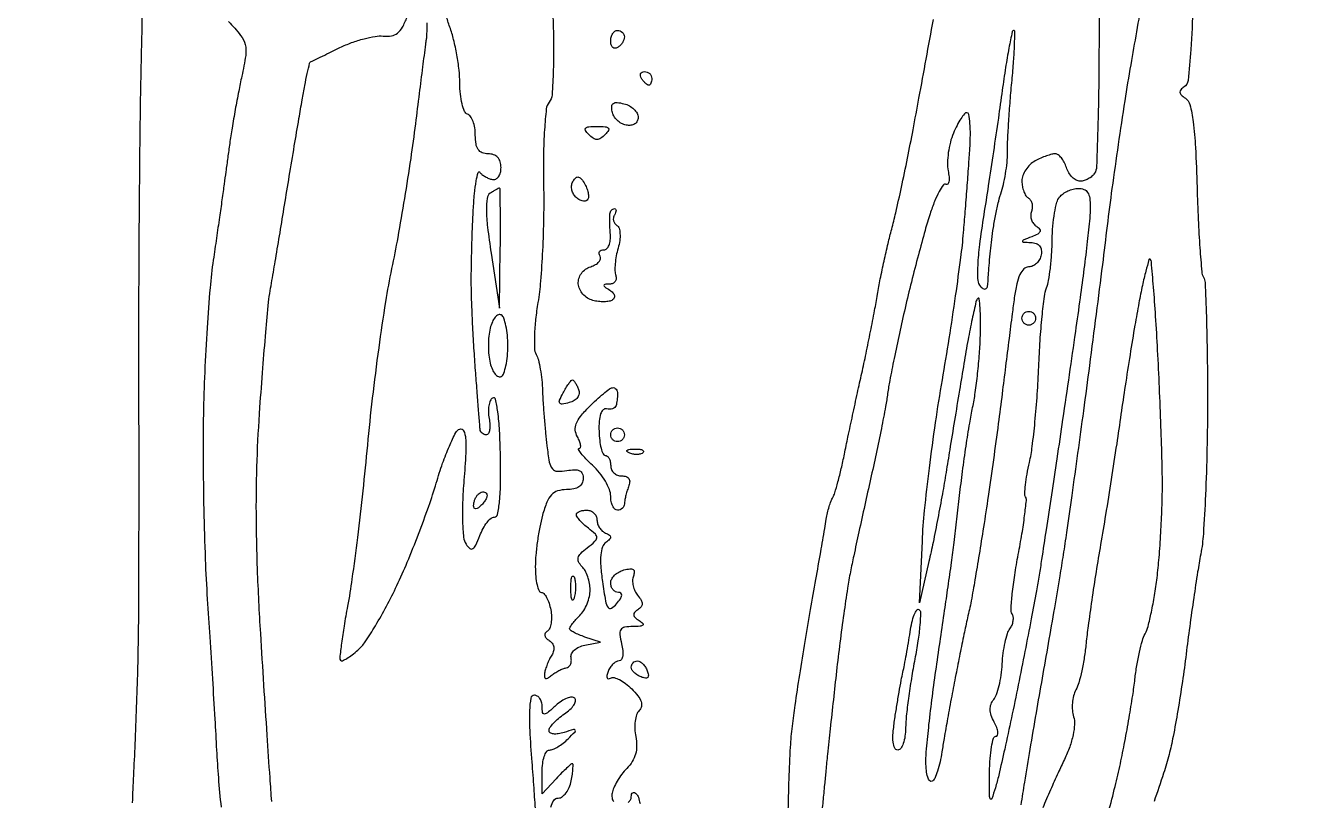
# Model space of a CAD drawing. Extents: x 0 to 102, y 0 to 135.
# Drawn here: x 66.55 to 82.32, y 24.84 to 34.41 of the extents above; entities that cross this region are included whole.
import ezdxf

# ---------------------------------------------------------------- set-up
doc = ezdxf.new("R2010")
doc.units = 0
doc.header["$MEASUREMENT"] = 0

msp = doc.modelspace()

# ---------------------------------------------------------------- linework, layer by layer
for points in [[(30.835569, 68.0607, 0.000004), (30.856286, 64.932268, 0.000002), (30.883525, 60.825814, 0.000002), (30.912326, 56.488502, 0.000002), (30.938318, 52.5789, -0.000116)], [(31.042661, 24.1956, 0.000001), (31.037549, 23.023692, 0.000001), (31.032419, 21.846099, 0.000001), (31.02793, 20.814404, 0.000005)], [(67.869565, 24.81134, -0.006912), (67.883193, 25.149649, 0.002916), (67.902001, 25.539123, 0.001809), (67.919759, 25.996537, 0.001815), (67.934014, 26.448152, 0.003277), (67.941924, 26.8182, 0.002719), (67.946176, 27.271515, 0.000541), (67.948491, 28.081648, 0.000573), (67.949085, 29.024867, 0.000534), (67.947555, 29.9907, -0.001482), (67.947878, 31.018316, -0.001116), (67.954103, 32.148264, -0.001128), (67.964723, 33.210719, -0.002602), (67.978662, 34.0092, -0.000283), (67.99356, 34.650567, -0.000422)], [(73.05045, 34.780654, -0.005387), (73.064662, 34.258702, -0.011624), (73.061929, 33.856819, -0.009101), (73.047201, 33.551788, -0.157861), (73.010771, 33.460469, 0.147856), (72.976471, 33.379148, 0.009808), (72.954446, 33.123492, 0.01309), (72.941676, 32.805586, 0.008327), (72.942672, 32.435216, -0.009143), (72.943086, 32.043963, -0.007738), (72.92956, 31.63053, -0.00782), (72.905499, 31.254025, -0.021559), (72.872997, 30.990185, 0.01473), (72.844342, 30.781137, 0.018422), (72.830661, 30.58581, 0.016849), (72.83076, 30.423667, 0.11954), (72.851758, 30.348458, -0.067281), (72.878153, 30.281568, -0.017266), (72.902093, 30.167547, -0.017266), (72.920579, 30.034345, -0.016766), (72.930056, 29.898873, 0.006792), (72.937636, 29.747075, 0.003835), (72.950739, 29.563239, 0.003827), (72.9668, 29.377972, 0.006268), (72.983571, 29.22134, 0.014805), (73.013721, 29.020237, 0.124442), (73.051338, 28.937346, 0.217172), (73.114134, 28.905492, 0.057722), (73.228928, 28.913952, -0.036149), (73.324978, 28.925204, -0.123521), (73.386149, 28.912712, -0.182779), (73.420516, 28.876696, -0.10044), (73.4328, 28.816162, -0.119804), (73.418648, 28.757948, -0.12849), (73.379557, 28.714488, -0.098018), (73.314605, 28.687996, -0.048003), (73.225277, 28.6794, 0.072307), (73.116573, 28.663597, 0.133774), (73.041265, 28.616938, 0.095006), (72.984114, 28.52592, 0.025095), (72.929648, 28.36215, 0.02051), (72.895838, 28.217666, 0.01254), (72.867286, 28.0449, 0.012563), (72.847571, 27.872069, 0.021745), (72.841072, 27.72765, 0.02222), (72.846297, 27.606061, 0.035658), (72.862693, 27.503592, 0.040326), (72.886383, 27.429779, 0.303765), (72.915338, 27.4104, -0.218534), (72.946886, 27.39592, -0.053585), (72.980111, 27.347679, -0.04501), (73.009796, 27.278644, -0.031824), (73.030892, 27.196881, -0.038806), (73.040444, 27.111419, -0.047367), (73.035547, 27.031144, -0.05443), (73.018181, 26.966987, -0.162438), (72.989422, 26.932506, 0.113717), (72.963838, 26.907194, 0.190812), (72.958288, 26.877895, 0.146581), (72.974475, 26.846875, 0.061367), (73.011606, 26.817084, -0.093418), (73.049553, 26.782444, -0.116891), (73.068585, 26.738881, -0.109758), (73.066626, 26.689258, -0.075116), (73.044168, 26.637309, 0.027081), (73.015403, 26.585134, 0.018858), (72.988465, 26.523492, 0.019077), (72.967055, 26.462211, 0.036923), (72.955522, 26.411629, 0.052018), (72.953418, 26.366337, 0.304219), (72.967093, 26.348281, 0.226176), (72.993381, 26.351262, 0.033753), (73.037743, 26.383285, -0.029696), (73.081836, 26.41566, -0.024242), (73.132483, 26.44503, -0.024893), (73.181878, 26.467519, -0.057058), (73.2213, 26.478154, 0.138845), (73.251728, 26.49194, 0.106255), (73.274164, 26.520983, 0.090523), (73.285069, 26.561095, 0.071544), (73.282461, 26.606064, -0.164187), (73.288331, 26.652893, -0.096738), (73.322496, 26.698489, -0.077578), (73.379724, 26.735985, -0.057991), (73.451661, 26.758976), (73.6443, 26.79672), (73.45395, 26.859627, -0.017063), (73.381017, 26.886523, -0.025498), (73.319515, 26.915357, -0.023135), (73.273481, 26.94268, -0.252382), (73.2636, 26.96101, -0.148533), (73.270173, 26.982649, -0.016174), (73.300877, 27.02546, -0.018682), (73.3419, 27.074976, -0.014043), (73.3905, 27.126386, 0.061719), (73.439105, 27.18874, 0.039108), (73.480123, 27.271392, 0.038861), (73.508107, 27.36034, 0.056841), (73.5174, 27.441823, 0.046711), (73.509946, 27.521435, 0.03735), (73.487672, 27.604706, 0.038606), (73.455004, 27.679211, 0.073887), (73.416197, 27.731563, -0.079361), (73.375568, 27.787638, -0.187027), (73.370554, 27.838203, -0.129925), (73.401842, 27.891683, -0.031313), (73.479647, 27.959983, 0.017563), (73.577199, 28.040982, 0.19603), (73.598981, 28.085441, 0.224804), (73.581891, 28.129004, 0.023497), (73.49625, 28.202277, -0.021078), (73.439564, 28.250303, -0.02674), (73.39169, 28.299448, -0.026561), (73.357016, 28.343601, -0.154361), (73.3482, 28.371477, -0.216269), (73.357596, 28.392182, -0.079088), (73.385477, 28.409701, -0.060143), (73.426512, 28.421635, -0.040738), (73.4751, 28.4256, -0.09335), (73.523541, 28.416477, -0.096425), (73.564723, 28.390394, -0.099164), (73.592287, 28.35148, -0.105033), (73.602, 28.30575, 0.080037), (73.609898, 28.256726, 0.064268), (73.633064, 28.208501, 0.065096), (73.667319, 28.168341, 0.087504), (73.70775, 28.142991, -0.044667), (73.755815, 28.118288, -0.247176), (73.769844, 28.093907, -0.215812), (73.758466, 28.066035, -0.034861), (73.71207, 28.027868, 0.157846), (73.669928, 27.971147, 0.059781), (73.649452, 27.87338, 0.041064), (73.648761, 27.733763, 0.016307), (73.66977, 27.543085, 0.006945), (73.70753, 27.303378, 0.100626), (73.738507, 27.223677, 0.409864), (73.78053, 27.214212, 0.080624), (73.845009, 27.270458, 0.026721), (73.89047, 27.331624, 0.109365), (73.907002, 27.37452, 0.269798), (73.897027, 27.399711, 0.168236), (73.866159, 27.4104, -0.122472), (73.829942, 27.419406, -0.100762), (73.799094, 27.444778, -0.091152), (73.778369, 27.482729, -0.079679), (73.7712, 27.527433, -0.125092), (73.78338, 27.575356, -0.074558), (73.819043, 27.622599, -0.066826), (73.871803, 27.662035, -0.063247), (73.93407, 27.687058, -0.034413), (74.007782, 27.701003, -0.174597), (74.047867, 27.691722, -0.270388), (74.062604, 27.662668, -0.07707), (74.051506, 27.611247, 0.090521), (74.041347, 27.557219, 0.056193), (74.048255, 27.492878, 0.054012), (74.07007, 27.428592, 0.064503), (74.104243, 27.374554, -0.037383), (74.147365, 27.313895, -0.136041), (74.159983, 27.268801, -0.180211), (74.146088, 27.231222, -0.076763), (74.104676, 27.195857, 0.06555), (74.065021, 27.163494, 0.224331), (74.055007, 27.132663, 0.179998), (74.07195, 27.100393, 0.041609), (74.121718, 27.06272, -0.045676), (74.16679, 27.028023, -0.431572), (74.166978, 27.006181, -0.176017), (74.135022, 26.992061, -0.015217), (74.044538, 26.988695, 0.041815), (73.943792, 26.97957, 0.207571), (73.897393, 26.948956, 0.17815), (73.884012, 26.890662, 0.029742), (73.90566, 26.7759, -0.034225), (73.920533, 26.692978, -0.064474), (73.919195, 26.625098, -0.101159), (73.902928, 26.58055, -0.260421), (73.874023, 26.5644, 0.130496), (73.837897, 26.554808, 0.063096), (73.799389, 26.525832, 0.056156), (73.764483, 26.483323, 0.052272), (73.73892, 26.433106, 0.038068), (73.724715, 26.385557, 0.14312), (73.726873, 26.354829, 0.318359), (73.742843, 26.343904, 0.135089), (73.769083, 26.351592, -0.202423), (73.812483, 26.358334, -0.054882), (73.879062, 26.333655, -0.04631), (73.955268, 26.286176, -0.033929), (74.030374, 26.220626, -0.029689), (74.107956, 26.13324, -0.084325), (74.146764, 26.061936, -0.135618), (74.150369, 26.002496, -0.145104), (74.122643, 25.951403, 0.118943), (74.091908, 25.901119, 0.045522), (74.073823, 25.820574, 0.041811), (74.069432, 25.725831, 0.040056), (74.080695, 25.630275, -0.049465), (74.091939, 25.516542, -0.068432), (74.077959, 25.415104, -0.070108), (74.037549, 25.323034, -0.055155), (73.970362, 25.237138, 0.032219), (73.90849, 25.165091, 0.026929), (73.852276, 25.081369, 0.027779), (73.809163, 24.998942, 0.064067), (73.788641, 24.932226, 0.081238), (73.788162, 24.87471, 0.12013), (73.807392, 24.828312, 0.130421)], [(78.838861, 24.7878, -0.003567), (78.882282, 25.067501, -0.001204), (78.949428, 25.474382, -0.001198), (79.025832, 25.923902, -0.001374), (79.10102, 26.3529, 0.000971), (79.17602, 26.778803, 0.000881), (79.251855, 27.218992, 0.000882), (79.318324, 27.613114, 0.002837), (79.360603, 27.8757, 0.002834), (79.401816, 28.151572, 0.000691), (79.466571, 28.606961, 0.000708), (79.539345, 29.129234, 0.000706), (79.610722, 29.6523, 0.000957), (79.685233, 30.212221, 0.00066), (79.767584, 30.846746, 0.000665), (79.845178, 31.457289, 0.00136), (79.90411, 31.9365, -0.003972), (79.963019, 32.39571, -0.002394), (80.039795, 32.939274, -0.002397), (80.121278, 33.478777, -0.004195), (80.194635, 33.9246, -0.00106), (80.265936, 34.331206, -0.000979), (80.340848, 34.748392, -0.000977)], [(79.79947, 34.530638, -0.00309), (79.797148, 33.815484, -0.004761), (79.785427, 33.197022, -0.001693), (79.768484, 32.665412, -0.130312), (79.744052, 32.584838, -0.074489), (79.712182, 32.547175, -0.053143), (79.66695, 32.515316, -0.053099), (79.615968, 32.493681, -0.073946), (79.567008, 32.4864, -0.127306), (79.518575, 32.498935, -0.069313), (79.469163, 32.536102, -0.061871), (79.426291, 32.5909, -0.058312), (79.3971, 32.6556, 0.042502), (79.370314, 32.720344, 0.051927), (79.334363, 32.775098, 0.060623), (79.295174, 32.812714, 0.162365), (79.258937, 32.8248, 0.065799), (79.215634, 32.819077, 0.019132), (79.151218, 32.799074, 0.018875), (79.079686, 32.770745, 0.019145), (79.010838, 32.737223, 0.068613), (78.948255, 32.691745, 0.055962), (78.895269, 32.628011, 0.057687), (78.859297, 32.55658, 0.088044), (78.8472, 32.488416, 0.045722), (78.853191, 32.423033, 0.045787), (78.870966, 32.359859, 0.049807), (78.897066, 32.307875, 0.113579), (78.928105, 32.277184, -0.119091), (78.955653, 32.249346, -0.081683), (78.97221, 32.207902, -0.074475), (78.975527, 32.159491, -0.071657), (78.964638, 32.111548, 0.093378), (78.955691, 32.062436, 0.080553), (78.964408, 32.010656, 0.080402), (78.989069, 31.964199, 0.092452), (79.026167, 31.930464, -0.075388), (79.066438, 31.896263, -0.291687), (79.071069, 31.865327, -0.1682), (79.042546, 31.83485, -0.028002), (78.968485, 31.800952, 0.003445), (78.864491, 31.7594, 0.269037), (78.854036, 31.745876, 0.435902), (78.862456, 31.735667, 0.005127), (78.959153, 31.730946, -0.074969), (79.02326, 31.718738, -0.137919), (79.066406, 31.688456, -0.14061), (79.086942, 31.640601, -0.079218), (79.084895, 31.57695, -0.077693), (79.064544, 31.52038, -0.076527), (79.027822, 31.47239, -0.081625), (78.980822, 31.440098, -0.110219), (78.930641, 31.4289, 0.198314), (78.872064, 31.404716, 0.088339), (78.823247, 31.335089, 0.054687), (78.783724, 31.218175, 0.020709), (78.753614, 31.0482, 0.001548), (78.727395, 30.848911, 0.000456), (78.688426, 30.543244, 0.000458), (78.645231, 30.199422, 0.000493), (78.603714, 29.8638, -0.002697), (78.556447, 29.495044, -0.001516), (78.495267, 29.047674, -0.001513), (78.430753, 28.596309, -0.002472), (78.373011, 28.2141, -0.001664), (78.31935, 27.877758, -0.002099), (78.267354, 27.56691, -0.001665), (78.22178, 27.30652, -0.016835), (78.198811, 27.1989, 0.008529), (78.175512, 27.097973, 0.001258), (78.132406, 26.893018, 0.001419), (78.082759, 26.650532, 0.001219), (78.031885, 26.3952, 0.00213), (77.980692, 26.128972, 0.001937), (77.930084, 25.853736, 0.001937), (77.886729, 25.607224, 0.006252), (77.860599, 25.44292, -0.019602), (77.837264, 25.317818, -0.024924), (77.805552, 25.204751, -0.024249), (77.770602, 25.115113, -0.150358), (77.738463, 25.078377, -0.378687), (77.709683, 25.08333, -0.092838), (77.685026, 25.12942, -0.051447), (77.668158, 25.211255, -0.025125), (77.6628, 25.317806, -0.023091), (77.670331, 25.480782, -0.004295), (77.700538, 25.779032, -0.004595), (77.742087, 26.127368, -0.004181), (77.79127, 26.486049, -0.000009), (77.843292, 26.843179, -0.00001), (77.893367, 27.186848, -0.00001), (77.936013, 27.47945, -0.000056), (77.958431, 27.633123, 0.004606), (77.978405, 27.779341, 0.00104), (78.009545, 28.028234, 0.001077), (78.04426, 28.315576, 0.001045), (78.078101, 28.606023, -0.004441), (78.114989, 28.904953, -0.00385), (78.158872, 29.217792, -0.003875), (78.202995, 29.500523, -0.011314), (78.239352, 29.6946, 0.017042), (78.271248, 29.876338, 0.008113), (78.300485, 30.112011, 0.008032), (78.323109, 30.359559, 0.0113), (78.334738, 30.580975, 0.00843), (78.337222, 30.771756, 0.01627), (78.331667, 30.924364, 0.015358), (78.320722, 31.033863, 0.622032), (78.303063, 31.039863, 0.14126), (78.280721, 30.999423, 0.003303), (78.233351, 30.785041, 0.007056), (78.182674, 30.530799, 0.004697), (78.131449, 30.238088, 0.000248), (78.076681, 29.905805, 0.000173), (78.015215, 29.530919, 0.000175), (77.956527, 29.171409, 0.000363), (77.911045, 28.8909, -0.004543), (77.866025, 28.627219, -0.002959), (77.809477, 28.323551, -0.002976), (77.750792, 28.027946, -0.005668), (77.699501, 27.7911), (77.583536, 27.2835), (77.618484, 28.0449, -0.014025), (77.646379, 28.4216, -0.005393), (77.705415, 28.942982, -0.005335), (77.781643, 29.507554, -0.006546), (77.865345, 30.033, 0.003656), (77.950121, 30.546083, 0.003392), (78.029617, 31.073316, 0.003383), (78.093982, 31.54331, 0.011389), (78.126989, 31.8519, 0.001285), (78.148084, 32.111083, 0.000924), (78.170362, 32.40061, 0.000933), (78.190536, 32.676187, 0.002017), (78.204804, 32.88825, 0.013336), (78.211018, 33.058542, 0.022224), (78.206049, 33.201931, 0.018259), (78.193257, 33.312099, 0.370332), (78.169607, 33.3324, 0.221848), (78.139037, 33.318134, 0.027822), (78.094115, 33.258041, 0.028464), (78.046248, 33.176228, 0.019944), (78.001475, 33.079263, 0.036328), (77.964259, 32.966991, 0.027095), (77.939192, 32.838914, 0.027648), (77.92878, 32.714973, 0.054408), (77.93669, 32.616523, -0.02512), (77.94754, 32.538773, -0.059272), (77.945788, 32.480357, -0.138043), (77.932453, 32.450716, -0.372777), (77.911396, 32.447316, 0.394767), (77.87859, 32.440721, 0.030535), (77.826556, 32.35761, 0.028928), (77.769549, 32.236668, 0.016623), (77.714365, 32.085206, 0.010645), (77.651798, 31.879204, 0.003616), (77.569426, 31.577275, 0.003594), (77.483213, 31.242322, 0.004129), (77.405852, 30.9213, 0.003279), (77.335307, 30.608267, 0.003375), (77.269567, 30.297322, 0.003264), (77.216156, 30.027002, 0.014311), (77.190238, 29.866321, -0.013359), (77.164612, 29.705507, -0.00304), (77.112278, 29.434579, -0.003144), (77.048048, 29.122819, -0.003053), (76.979289, 28.808821, 0.001), (76.90775, 28.488429, 0.000909), (76.835177, 28.157471, 0.000909), (76.771353, 27.861269, 0.00294), (76.730475, 27.6642, 0.011622), (76.694732, 27.462524, 0.003284), (76.648438, 27.146818, 0.003308), (76.60082, 26.789316, 0.003488), (76.558818, 26.4375, 0.000655), (76.51977, 26.085683, 0.000624), (76.481016, 25.728182, 0.000618), (76.447568, 25.412303, 0.002229), (76.427391, 25.2108, 0.000133), (76.410863, 25.037494, 0.000078), (76.391173, 24.8301, 0.000078), (76.371548, 24.622706, 0.000133)], [(75.963059, 24.672054, -0.004979), (75.973911, 25.10792, -0.004995), (75.991445, 25.498701, -0.015639), (76.014059, 25.7607, -0.007), (76.048123, 26.018487, -0.002372), (76.104704, 26.392556, -0.002358), (76.171151, 26.805393, -0.002709), (76.238585, 27.1989, 0.00031), (76.303809, 27.568835, 0.000393), (76.363576, 27.910632, 0.000308), (76.413303, 28.197382, 0.003228), (76.432847, 28.315016, -0.017554), (76.447939, 28.392122, -0.016024), (76.468795, 28.470386, -0.016273), (76.491944, 28.539081, -0.049042), (76.513669, 28.583423, 0.066097), (76.538346, 28.638451, 0.006961), (76.576787, 28.774356, 0.008516), (76.617738, 28.938357, 0.006734), (76.6566, 29.117007, -0.001748), (76.700478, 29.328859, -0.000871), (76.757447, 29.596842, -0.000865), (76.817416, 29.874201, -0.001273), (76.871133, 30.1176, 0.003369), (76.923355, 30.359032, 0.002398), (76.978749, 30.630223, 0.00242), (77.029106, 30.88947, 0.005155), (77.065004, 31.0905, -0.007369), (77.099729, 31.28011, -0.004609), (77.145692, 31.501074, -0.004625), (77.195005, 31.71797, -0.008396), (77.239928, 31.8942, 0.010594), (77.290405, 32.095919, 0.003009), (77.360329, 32.411582, 0.003029), (77.435004, 32.769084, 0.003203), (77.503927, 33.1209, 0.001071), (77.577127, 33.512255, 0.000581), (77.665534, 33.993706, 0.000579), (77.754358, 34.483828, 0.000916)], [(80.958102, 34.642845, -0.010329), (80.931152, 34.111207, -0.007521), (80.898166, 33.73014, -0.227173), (80.849415, 33.650295, 0.062157), (80.80855, 33.615873, 0.218796), (80.798139, 33.584009, 0.180958), (80.815024, 33.551016, 0.041751), (80.86536, 33.512251, -0.194118), (80.922126, 33.431806, -0.025321), (80.960518, 33.221324, -0.019611), (80.989488, 32.902334, -0.005775), (81.009036, 32.411449, 0.004385), (81.023829, 32.012028, 0.006489), (81.044414, 31.662149, 0.003219), (81.067564, 31.366658, 0.117778), (81.088727, 31.302604, -0.129183), (81.109129, 31.235855, -0.001866), (81.124176, 30.817524, -0.004997), (81.135023, 30.329674, -0.003258), (81.138246, 29.766407, -0.005093), (81.131786, 29.178148, -0.005739), (81.113336, 28.613136, -0.00528), (81.087067, 28.133209, -0.030846), (81.05507, 27.882452, 0.008103), (81.016888, 27.663149, 0.002744), (80.968255, 27.342853, 0.002728), (80.918372, 26.988214, 0.003132), (80.874706, 26.649, -0.006232), (80.82882, 26.309192, -0.005346), (80.772257, 25.952761, -0.00539), (80.71393, 25.630128, -0.015366), (80.664045, 25.407425, -0.016843), (80.597199, 25.179071, -0.004797), (80.478114, 24.829181, -0.004825)], [(69.053128, 34.460097, -0.021732), (69.203529, 34.287052, -0.108806), (69.259672, 34.17238, -0.098068), (69.265412, 34.039059, -0.015972), (69.217699, 33.783297, 0.006141), (69.178993, 33.596281, 0.00355), (69.136802, 33.370469, 0.003547), (69.097678, 33.143256, 0.005944), (69.068426, 32.9517, 0.000317), (69.044031, 32.777345, 0.000319), (69.019898, 32.603254, 0.000311), (68.999048, 32.451433, 0.001281), (68.98672, 32.3595, -0.002501), (68.972759, 32.257279, -0.000332), (68.941998, 32.041192, -0.000384), (68.905159, 31.785033, -0.000322), (68.865717, 31.5135, 0.014979), (68.8261, 31.170343, 0.005246), (68.789147, 30.675167, 0.005204), (68.759865, 30.129275, 0.006062), (68.743733, 29.61, 0.00606), (68.740008, 29.063354, 0.003963), (68.748349, 28.433003, 0.003985), (68.766246, 27.818713, 0.007617), (68.792064, 27.3258, -0.000972), (68.822529, 26.862217, -0.000693), (68.854921, 26.342854, -0.000699), (68.884437, 25.847426, -0.001494), (68.905559, 25.4646, 0.007055), (68.928233, 25.12279, 0.005881), (68.961718, 24.760305, 0.005941)], [(69.587866, 24.8301, -0.002845), (69.566475, 25.11939, -0.000536), (69.530958, 25.648341, -0.000573), (69.490835, 26.266377, -0.000525), (69.450921, 26.9028, -0.005892), (69.411504, 27.693651, -0.008668), (69.397118, 28.389224, -0.009381), (69.407154, 29.040106, -0.009192), (69.441587, 29.6946, -0.001795), (69.477822, 30.179853, -0.00235), (69.514617, 30.623085, -0.001728), (69.548477, 30.994223, -0.022012), (69.567787, 31.1328, 0.003594), (69.590432, 31.26067, 0.00048), (69.635985, 31.530684, 0.000555), (69.689322, 31.850885, 0.000467), (69.745147, 32.1903, -0.000487), (69.803921, 32.547549, -0.000425), (69.866126, 32.921397, -0.000427), (69.922956, 33.259381, -0.001267), (69.962733, 33.491142, -0.00445), (69.994884, 33.666426, -0.007015), (70.025918, 33.816183, -0.00246), (70.054909, 33.943857, -0.217534), (70.066542, 33.958951, -0.00788), (70.084897, 33.968276, -0.000143), (70.183291, 34.016291, -0.000355), (70.298042, 34.072147, -0.000237), (70.4295, 34.135943, -0.024924), (70.573457, 34.197063, -0.023257), (70.726113, 34.245149, -0.023943), (70.86564, 34.275001, -0.069509), (70.964047, 34.277374, 0.072029), (71.06419, 34.280291, 0.126388), (71.139262, 34.31421, 0.099821), (71.200036, 34.386953, 0.034036), (71.257545, 34.512689, -0.020969)], [(71.499858, 34.443448, -0.007151), (71.50011, 34.35188, -0.006716), (71.498157, 34.27371, -0.035677), (71.493475, 34.231219, 0.013112), (71.484913, 34.176371, 0.000261), (71.448861, 33.896473, 0.000622), (71.407331, 33.569486, 0.000417), (71.360644, 33.195687, -0.005967), (71.302328, 32.767484, -0.003879), (71.225215, 32.274122, -0.0039), (71.142451, 31.793713, -0.007405), (71.067096, 31.408568, 0.012844), (70.991457, 30.998345, 0.005004), (70.90719, 30.42782, 0.004949), (70.828218, 29.808035, 0.006124), (70.767468, 29.2293, -0.003886), (70.710738, 28.664531, -0.003615), (70.643954, 28.086936, -0.003604), (70.57717, 27.574316, -0.012198), (70.523018, 27.2412, 0.005685), (70.479783, 26.995493, 0.00887), (70.448721, 26.782882, 0.003777), (70.427004, 26.602443, 0.223207), (70.43734, 26.571969, 0.314187), (70.460423, 26.567391, 0.030322), (70.514119, 26.594919, 0.029967), (70.579985, 26.639427, 0.018677), (70.651783, 26.698869, 0.06198), (70.740152, 26.800007, 0.012845), (70.867575, 26.999405, 0.013312), (71.00429, 27.240236, 0.012205), (71.132195, 27.495, 0.011482), (71.26041, 27.783721, 0.007098), (71.398414, 28.128477, 0.007118), (71.525125, 28.473112, 0.012696), (71.618046, 28.760517, -0.012828), (71.697097, 29.004802, -0.01841), (71.780507, 29.216432, -0.014447), (71.859375, 29.383462, -0.197253), (71.909268, 29.426456, -0.385497), (71.956397, 29.405741, -0.08562), (71.980176, 29.312598, -0.033785), (71.982311, 29.128409, -0.006509), (71.959308, 28.795439, 0.01158), (71.943108, 28.52039, 0.017691), (71.943037, 28.281408, 0.016962), (71.956169, 28.091409, 0.121529), (71.987035, 28.005467, 0.069231), (72.033071, 27.953495, 0.327126), (72.070447, 27.950674, 0.147348), (72.107213, 27.992489, 0.016332), (72.156849, 28.111217, -0.032329), (72.196974, 28.199181, -0.041881), (72.245274, 28.273501, -0.047492), (72.294267, 28.325573, -0.182216), (72.335192, 28.341, 0.359027), (72.375371, 28.37412, 0.023204), (72.398987, 28.535149, 0.021731), (72.412111, 28.770233, 0.008136), (72.410803, 29.100544, 0.008488), (72.399254, 29.410809, 0.02039), (72.377448, 29.639757, 0.022117), (72.349213, 29.794963, 0.514332), (72.313951, 29.809727, 0.157347), (72.285384, 29.77616, 0.056084), (72.267722, 29.714945, 0.048808), (72.262272, 29.638638, 0.040686), (72.271002, 29.557783, -0.033315), (72.280496, 29.480529, -0.056152), (72.276812, 29.415415, -0.080728), (72.261672, 29.371186, -0.276727), (72.236668, 29.3562, -0.084528), (72.208485, 29.360999, -0.087343), (72.183833, 29.374838, -0.09262), (72.166475, 29.395435, -0.110974), (72.159129, 29.41965, 0.000798), (72.155717, 29.465006, 0.000025), (72.14143, 29.650846, 0.000049), (72.124558, 29.869888, 0.000034), (72.105437, 30.1176, -0.003628), (72.086275, 30.391493, -0.002812), (72.069253, 30.689972, -0.002843), (72.05652, 30.968671, -0.006847), (72.051094, 31.1751, -0.006375), (72.051127, 31.37513, -0.003095), (72.056012, 31.630748, -0.003069), (72.064379, 31.896868, -0.004419), (72.075311, 32.132242, -0.009549), (72.090225, 32.332484, -0.019295), (72.111044, 32.489257, -0.023358), (72.134069, 32.593535, -0.628165), (72.155475, 32.597542, 0.067545), (72.182489, 32.569625, 0.036202), (72.222293, 32.542709, 0.035272), (72.267649, 32.520705, 0.045976), (72.31185, 32.50755, 0.166466), (72.352084, 32.512913, 0.122642), (72.386536, 32.542315, 0.093534), (72.409755, 32.592449, 0.061879), (72.4176, 32.6556, 0.071833), (72.407187, 32.727706, 0.117109), (72.376622, 32.78109, 0.122356), (72.326451, 32.813542, 0.08285), (72.258975, 32.8248, -0.090174), (72.185227, 32.838209, -0.152549), (72.136142, 32.8765, -0.113598), (72.108672, 32.945412, -0.038291), (72.10035, 33.053925, 0.038897), (72.093336, 33.143951, 0.048624), (72.072392, 33.225064, 0.056572), (72.041733, 33.2865, 0.169892), (72.005175, 33.314775, -0.215827), (71.968228, 33.34898, -0.038229), (71.937583, 33.440728, -0.035348), (71.916164, 33.561682, -0.025253), (71.908726, 33.699, 0.027177), (71.899473, 33.858491, 0.016038), (71.872015, 34.047358, 0.01602), (71.832368, 34.234762, 0.026323), (71.78554, 34.3899, -0.018487), (71.738585, 34.537083, -0.014545)], [(79.915496, 24.698177, 0.005802), (79.998212, 25.015462, 0.00861), (80.062637, 25.2954, 0.005342), (80.11748, 25.568332, 0.004257), (80.170982, 25.863855, 0.004304), (80.215855, 26.138458, 0.010808), (80.242507, 26.339565, -0.013839), (80.265799, 26.507498, -0.013977), (80.298283, 26.673324, -0.013901), (80.334571, 26.815914, -0.053651), (80.368764, 26.900491, 0.059543), (80.404105, 26.99095, 0.010965), (80.445292, 27.165613, 0.011636), (80.484442, 27.373226, 0.010359), (80.515608, 27.590626, 0.010241), (80.540889, 27.839606, 0.00563), (80.562144, 28.145164, 0.00561), (80.576747, 28.455813, 0.008938), (80.5815, 28.7217, 0.006503), (80.577586, 29.022648, 0.002215), (80.564283, 29.459515, 0.002202), (80.545329, 29.941873, 0.002536), (80.52289, 30.40181, 0.002644), (80.498071, 30.821198, 0.004205), (80.471921, 31.179722, 0.001058), (80.445847, 31.491868, 0.176794), (80.431682, 31.522318, 0.571896), (80.415376, 31.518092, 0.005809), (80.377044, 31.377724, 0.010977), (80.335073, 31.200873, 0.006158), (80.291456, 30.984308, 0.004685), (80.242207, 30.709076, 0.002081), (80.182172, 30.345229, 0.002059), (80.121792, 29.959436, 0.002781), (80.070562, 29.61, -0.002393), (80.017215, 29.244142, -0.001399), (79.949977, 28.8063, -0.001399), (79.880232, 28.36848, -0.002375), (79.819112, 28.0026, 0.003227), (79.763201, 27.664357, 0.002887), (79.709475, 27.312654, 0.002896), (79.664875, 26.996219, 0.009023), (79.639925, 26.782447, -0.014622), (79.618023, 26.611437, -0.014616), (79.586161, 26.441976, -0.0146), (79.54975, 26.295898, -0.054534), (79.514475, 26.208202, 0.061492), (79.486194, 26.134978, 0.039839), (79.471162, 26.045313, 0.039701), (79.470512, 25.953882, 0.058838), (79.485614, 25.875267, -0.092737), (79.497223, 25.780886, -0.037466), (79.479374, 25.651852, -0.033283), (79.437021, 25.503949, -0.025933), (79.372304, 25.349713, 0.005831), (79.29473, 25.183853, 0.002895), (79.200043, 24.97184, 0.002872), (79.104418, 24.750917, 0.004211)], [(73.034112, 24.760433, -0.101792), (73.068349, 24.842636, -0.248236), (73.124606, 24.8724, 0.157365), (73.173227, 24.888091, 0.075068), (73.220716, 24.934528, 0.063037), (73.259995, 25.002997, 0.051557), (73.284306, 25.0839, 0.011693), (73.297853, 25.165007, 0.019998), (73.304849, 25.233272, 0.015408), (73.306512, 25.286348, 0.414362), (73.297464, 25.2954, 0.182631), (73.280685, 25.28906, 0.006221), (73.227532, 25.241012, 0.010976), (73.165772, 25.181197, 0.007356), (73.097696, 25.110248), (72.9252, 24.925095), (72.9252, 25.194848, -0.031887), (72.931797, 25.298184, -0.049205), (72.951826, 25.38536, -0.063259), (72.981018, 25.445712, -0.253725), (73.015843, 25.4646, 0.103673), (73.060038, 25.473863, 0.032485), (73.120415, 25.505156, 0.030888), (73.18503, 25.549824, 0.029702), (73.244547, 25.602661, 0.005175), (73.330763, 25.690681, 0.340966), (73.332903, 25.71051, 0.339124), (73.314237, 25.717689, 0.005149), (73.196204, 25.68156, -0.037535), (73.124753, 25.664657, -0.067224), (73.064556, 25.663272, -0.105658), (73.024526, 25.676616, -0.26562), (73.0098, 25.70238, -0.151946), (73.021964, 25.741485, -0.034529), (73.065715, 25.796459, -0.032692), (73.127283, 25.85547, -0.026745), (73.20015, 25.910333, 0.037278), (73.268511, 25.964094, 0.061726), (73.316099, 26.019845, 0.089054), (73.337144, 26.068851, 0.254338), (73.327569, 26.103434, 0.22344), (73.291154, 26.117261, 0.071774), (73.233269, 26.104313, 0.055497), (73.164512, 26.069019, 0.037629), (73.094919, 26.014969, -0.008723), (72.992694, 25.925651, -0.156463), (72.952889, 25.909277, -0.393541), (72.930845, 25.926742, -0.037754), (72.9252, 26.001388, 0.066929), (72.918004, 26.054908, 0.083856), (72.896944, 26.100271, 0.099479), (72.865691, 26.130609, 0.14404), (72.829009, 26.1414, 0.364752), (72.785495, 26.104785, 0.033288), (72.769467, 25.953019, 0.023089), (72.771301, 25.708509, 0.006026), (72.797098, 25.31655, -0.001916), (72.820963, 24.994373, -0.002761), (72.83941, 24.709148, -0.001448)], [(73.986634, 24.816793, 0.100616), (74.014936, 24.848861, 0.131385), (74.025, 24.8865, -0.068442), (74.029575, 24.919763, -0.200201), (74.043638, 24.937568, -0.236493), (74.064232, 24.938447, -0.091149), (74.08845, 24.92175, -0.11891), (74.113, 24.881589, -0.027562), (74.133262, 24.804456, -0.026935)]]:
    msp.add_lwpolyline(points, format="xyb")
for points in [[(73.8558, 34.3476, -0.092995), (73.888095, 34.341541, -0.096318), (73.915549, 34.324215, -0.099231), (73.933923, 34.298367, -0.105429), (73.9404, 34.267993, -0.089642), (73.934199, 34.233681, -0.053229), (73.915549, 34.196411, -0.051032), (73.888161, 34.162005, -0.06081), (73.8558, 34.1361, -0.139169), (73.823682, 34.126968, -0.191142), (73.796051, 34.137917, -0.138808), (73.777398, 34.169039, -0.066118), (73.7712, 34.215707, -0.062283), (73.777506, 34.266138, -0.080552), (73.796051, 34.308856, -0.097988), (73.823535, 34.337446, -0.153634)], [(78.7453, 34.3476, 0.357062), (78.727078, 34.332685, 0.002696), (78.68737, 34.130152, 0.008192), (78.6459, 33.891172, 0.004975), (78.604313, 33.60735, -0.00187), (78.556531, 33.266509, -0.001034), (78.495745, 32.850496, -0.001031), (78.4324, 32.429131, -0.001658), (78.376485, 32.070325, 0.007542), (78.323925, 31.704834, 0.020754), (78.301499, 31.445444, 0.024746), (78.302361, 31.263648, 0.184857), (78.336905, 31.186255, 0.07482), (78.376328, 31.157145, 0.304084), (78.404511, 31.160079, 0.180411), (78.423097, 31.192563, 0.031553), (78.430231, 31.26393, -0.010058), (78.435097, 31.349732, -0.003037), (78.4459, 31.479845, -0.003041), (78.459792, 31.625642, -0.003303), (78.475106, 31.7673, -0.012508), (78.495871, 31.915398, -0.008802), (78.526307, 32.080849, -0.008889), (78.561053, 32.238218, -0.018383), (78.59486, 32.3595, 0.024659), (78.625527, 32.475106, 0.015299), (78.650588, 32.6133, 0.015339), (78.666997, 32.751561, 0.026612), (78.670955, 32.8671, -0.016389), (78.672844, 33.003957, -0.004128), (78.68506, 33.226518, -0.004209), (78.703276, 33.480813, -0.004234), (78.725737, 33.73425, 0.006064), (78.745714, 33.969445, 0.010181), (78.756068, 34.167428, 0.004129), (78.759973, 34.332699, 0.418722)], [(74.189207, 33.84, -0.093332), (74.223407, 33.83356, -0.09642), (74.252482, 33.815149, -0.099167), (74.271942, 33.78768, -0.105053), (74.2788, 33.7554, -0.042167), (74.276064, 33.723011, -0.061769), (74.267841, 33.695651, -0.081139), (74.255759, 33.677099, -0.210953), (74.241493, 33.6708, -0.151918), (74.223665, 33.676345, -0.038439), (74.199786, 33.695651, -0.035638), (74.174657, 33.723017, -0.029505), (74.1519, 33.7554, -0.082592), (74.138659, 33.787726, -0.161196), (74.141291, 33.815149, -0.182303), (74.159179, 33.833377, -0.108972)], [(73.935474, 33.442801, -0.062304), (74.002047, 33.416193, -0.066375), (74.05845, 33.374441, -0.074338), (74.096588, 33.324545, -0.126724), (74.1096, 33.27403, -0.117082), (74.098559, 33.227525, -0.133667), (74.068069, 33.19359, -0.116255), (74.020796, 33.176782, -0.075237), (73.962522, 33.179118, -0.080488), (73.904273, 33.200439, -0.064657), (73.850702, 33.240379, -0.065449), (73.809717, 33.292079, -0.087557), (73.788395, 33.347889, -0.067547), (73.784818, 33.412433, -0.233669), (73.805683, 33.447349, -0.17272), (73.852101, 33.458267, -0.036195)], [(73.602, 33.1632, -0.018208), (73.703442, 33.159505, -0.180052), (73.74159, 33.14205, -0.354955), (73.744668, 33.11234, -0.051663), (73.70352, 33.06168, -0.049631), (73.648298, 33.016454, -0.147822), (73.602, 33.00246, -0.147822), (73.555702, 33.016454, -0.049631), (73.50048, 33.06168, -0.051663), (73.459332, 33.11234, -0.354955), (73.46241, 33.14205, -0.180052), (73.500558, 33.159505, -0.018208)], [(73.452262, 32.448619, -0.039848), (73.479335, 32.389674, -0.050737), (73.494102, 32.331724, -0.059903), (73.495488, 32.283007, -0.175312), (73.481445, 32.253045, -0.174987), (73.454716, 32.240496, -0.093076), (73.417856, 32.24394, -0.073306), (73.376531, 32.262649, -0.053534), (73.337241, 32.294319, -0.084213), (73.306591, 32.337491, -0.075447), (73.290414, 32.390023, -0.077546), (73.290771, 32.443615, -0.098348), (73.308059, 32.489893, -0.077359), (73.342399, 32.530009, -0.251927), (73.375456, 32.537221, -0.164133), (73.410408, 32.513097, -0.032785)], [(72.39645, 32.400505, 0.103562), (72.383732, 32.397018, 0.00935), (72.35451, 32.381332, 0.011826), (72.320126, 32.360954, 0.008972), (72.283376, 32.337055, 0.214599), (72.244925, 32.274826, 0.036831), (72.236809, 32.132731, 0.026033), (72.251517, 31.91873, 0.00801), (72.295622, 31.5981), (72.399791, 30.9213), (72.408696, 31.66155, 0.002675), (72.410591, 31.94531, 0.004474), (72.408772, 32.183971, 0.000807), (72.404977, 32.392642, 0.426385)], [(79.54515, 32.398582, -0.104136), (79.612736, 32.385879, -0.153571), (79.658647, 32.347359, -0.107645), (79.684383, 32.277612, -0.036549), (79.691548, 32.16915, -0.022802), (79.684215, 32.030124, -0.003193), (79.654144, 31.743903, -0.003644), (79.613888, 31.405358, -0.003088), (79.566534, 31.0482, -0.001013), (79.507534, 30.629583, -0.0005), (79.430938, 30.097772, -0.000496), (79.350341, 29.545965, -0.000724), (79.278165, 29.0601, -0.000175), (79.211109, 28.614224, -0.000195), (79.146076, 28.183961, -0.00018), (79.090342, 27.81708, -0.001021), (79.060212, 27.6219, -0.006938), (79.027519, 27.430387, -0.001338), (78.962598, 27.08469, -0.001424), (78.884629, 26.681785, -0.001313), (78.802262, 26.2683, -0.002225), (78.718126, 25.861003, -0.002634), (78.634852, 25.476761, -0.002296), (78.561378, 25.153183, -0.016696), (78.520234, 24.9993, -0.011756), (78.475418, 24.863229, -0.69812), (78.45701, 24.863041, -0.09122), (78.446405, 24.921277, -0.002322), (78.448135, 25.18965, -0.015479), (78.455299, 25.359914, -0.025255), (78.473101, 25.503331, -0.022727), (78.497263, 25.611661, -0.338591), (78.526207, 25.6338, 0.31885), (78.546321, 25.648078, 0.11346), (78.550416, 25.685091, 0.062836), (78.536561, 25.741404, 0.031168), (78.505906, 25.808408, -0.040778), (78.469237, 25.892801, -0.076172), (78.456199, 25.965974, -0.091919), (78.466487, 26.03011, -0.087814), (78.49913, 26.087449, 0.09114), (78.533802, 26.149295, 0.023631), (78.565694, 26.259408, 0.023232), (78.590671, 26.390548, 0.021832), (78.604019, 26.526191, -0.019406), (78.616688, 26.66166, -0.020955), (78.639641, 26.792272, -0.021023), (78.668574, 26.901961, -0.087568), (78.699702, 26.962544, 0.063556), (78.725616, 27.007555, 0.061142), (78.739819, 27.058224, 0.066078), (78.740749, 27.106653, 0.110652), (78.72749, 27.144966, -0.15654), (78.712953, 27.203604, -0.0087), (78.729143, 27.393738, -0.012744), (78.758575, 27.62272, -0.008932), (78.802875, 27.878977, 0.006328), (78.848253, 28.133565, 0.009446), (78.880887, 28.35729, 0.005026), (78.902809, 28.545586, 0.166366), (78.892832, 28.589409, -0.155255), (78.882898, 28.62905, -0.012365), (78.892439, 28.73812, -0.015814), (78.911532, 28.870151, -0.011446), (78.940791, 29.015897, 0.024019), (78.974934, 29.211297, 0.006995), (79.008771, 29.514973, 0.007013), (79.037328, 29.858456, 0.00745), (79.055567, 30.195743, -0.006534), (79.072398, 30.517927, -0.008207), (79.096789, 30.815903, -0.006764), (79.124637, 31.064363, -0.062257), (79.151365, 31.169258, 0.051032), (79.176554, 31.259613, 0.012933), (79.198454, 31.410602, 0.013054), (79.214583, 31.585295, 0.012862), (79.221675, 31.761458, -0.017741), (79.230266, 31.933158, -0.020958), (79.250923, 32.094446, -0.020347), (79.279269, 32.227456, -0.110244), (79.3125, 32.292832, -0.070258), (79.355708, 32.332336, -0.043461), (79.415738, 32.366191, -0.042782), (79.482258, 32.389805, -0.058535)], [(73.818493, 32.148, -0.23305), (73.83219, 32.141249, -0.169718), (73.837596, 32.124866, -0.09195), (73.832423, 32.099465, -0.042346), (73.817113, 32.069246, 0.100326), (73.80463, 32.035427, 0.098239), (73.806163, 31.999148, 0.097636), (73.821465, 31.966024, 0.097765), (73.848187, 31.941205, -0.185723), (73.874937, 31.906014, -0.057929), (73.886156, 31.839449, -0.047896), (73.882366, 31.754277, -0.03374), (73.862589, 31.660409, 0.023701), (73.840252, 31.564017, 0.023627), (73.82711, 31.465842, 0.02427), (73.823879, 31.379256, 0.080087), (73.833572, 31.32315, -0.102598), (73.838709, 31.28273, -0.1364), (73.826094, 31.248084, -0.135424), (73.797314, 31.22475, -0.10048), (73.7571, 31.216105, 0.019534), (73.698867, 31.213159, 0.395926), (73.688101, 31.201061, 0.23822), (73.698014, 31.182676, 0.010951), (73.759082, 31.14208, -0.062011), (73.797293, 31.11063, -0.118439), (73.817021, 31.076373, -0.168852), (73.815521, 31.045032, -0.160059), (73.794914, 31.020556, -0.097016), (73.753063, 31.004796, -0.036281), (73.690312, 30.998868, -0.03427), (73.619143, 31.002205, -0.035117), (73.549688, 31.015244, -0.081115), (73.485232, 31.043847, -0.068018), (73.428716, 31.092952, -0.069369), (73.388419, 31.154312, -0.092107), (73.371361, 31.218725, -0.093398), (73.378778, 31.285222, -0.081814), (73.409896, 31.347938, -0.079508), (73.46049, 31.398823, -0.080737), (73.524183, 31.431053, 0.050618), (73.583759, 31.456839, 0.08377), (73.626372, 31.491072, 0.120899), (73.645817, 31.527861, 0.202496), (73.640536, 31.561891, -0.09931), (73.629418, 31.591826, -0.176356), (73.634364, 31.617338, -0.169052), (73.654845, 31.634423, -0.090322), (73.687662, 31.6404, 0.199212), (73.722956, 31.655043, 0.096639), (73.750683, 31.696315, 0.071876), (73.766759, 31.757889, 0.048212), (73.76789, 31.83075, -0.006829), (73.762675, 31.908278, -0.007415), (73.759751, 31.983823, -0.007028), (73.759117, 32.048563, -0.035582), (73.761836, 32.08455, -0.069724), (73.76896, 32.1088, -0.076129), (73.782341, 32.129362, -0.085186), (73.799724, 32.143188, -0.126155)], [(72.42008, 30.835167, 0.251537), (72.384551, 30.837327, 0.112142), (72.346235, 30.807867, 0.071547), (72.310627, 30.749674, 0.040113), (72.284009, 30.67096, 0.03812), (72.267229, 30.573034, 0.023379), (72.261754, 30.456, 0.023379), (72.267229, 30.338966, 0.03812), (72.284009, 30.24104, 0.040113), (72.310627, 30.162326, 0.071547), (72.346235, 30.104133, 0.112142), (72.384551, 30.074673, 0.251537), (72.42008, 30.076833, 0.171822), (72.451937, 30.116478, 0.030833), (72.478077, 30.209149, 0.030121), (72.496186, 30.326535, 0.023213), (72.5022, 30.456, 0.023213), (72.496186, 30.585465, 0.030121), (72.478077, 30.702851, 0.030833), (72.451937, 30.795522, 0.171822)], [(78.9318, 30.879, -0.099038), (78.964087, 30.872541, -0.097945), (78.991549, 30.854149, -0.097945), (79.009941, 30.826687, -0.099038), (79.0164, 30.7944, -0.099038), (79.009941, 30.762113, -0.097945), (78.991549, 30.734651, -0.097945), (78.964087, 30.716259, -0.099038), (78.9318, 30.7098, -0.099038), (78.899513, 30.716259, -0.097945), (78.872051, 30.734651, -0.097945), (78.853659, 30.762113, -0.099038), (78.8472, 30.7944, -0.099038), (78.853659, 30.826687, -0.097945), (78.872051, 30.854149, -0.097945), (78.899513, 30.872541, -0.099038)], [(73.299825, 30.033, -0.224489), (73.314222, 30.026193, -0.029718), (73.33457, 29.998172, -0.029756), (73.355962, 29.959852, -0.020815), (73.375595, 29.914436, -0.122325), (73.381846, 29.863858, -0.127113), (73.363507, 29.817041, -0.106155), (73.321155, 29.778905, -0.066541), (73.259214, 29.75354, -0.024317), (73.172304, 29.735274, -0.298598), (73.142837, 29.748497, -0.25136), (73.140174, 29.783411, -0.018755), (73.183444, 29.872104, -0.013656), (73.218635, 29.93375, -0.020051), (73.253151, 29.985737, -0.015994), (73.283891, 30.025493, -0.22378)], [(73.79235, 29.93752, -0.137174), (73.816511, 29.935027, -0.121761), (73.837162, 29.920353, -0.102872), (73.851028, 29.895307, -0.075297), (73.8558, 29.8638, -0.018326), (73.854442, 29.826773, -0.013004), (73.850322, 29.785413, -0.013151), (73.844312, 29.746078, -0.026998), (73.83715, 29.71575, -0.148625), (73.822403, 29.693288, -0.091653), (73.794625, 29.677679, -0.076857), (73.758171, 29.671206, -0.062092), (73.718573, 29.675247, 0.258458), (73.677481, 29.663426, 0.116428), (73.647044, 29.614116, 0.063259), (73.62961, 29.525779, 0.024216), (73.627089, 29.400297, 0.021441), (73.635233, 29.286128, 0.034158), (73.652979, 29.189907, 0.03749), (73.676519, 29.120187, 0.301202), (73.703367, 29.1024, -0.180714), (73.729258, 29.092726, -0.091443), (73.751274, 29.065123, -0.071407), (73.766187, 29.024055, -0.051484), (73.7712, 28.9755, 0.106303), (73.781612, 28.927082, 0.099375), (73.811136, 28.885877, 0.096079), (73.855253, 28.858254, 0.09222), (73.907151, 28.8486, -0.076855), (73.962599, 28.840026, -0.176865), (73.995542, 28.81462, -0.16701), (74.005467, 28.77276, -0.067159), (73.991751, 28.714781, 0.016969), (73.972093, 28.657849, 0.015089), (73.955484, 28.597452, 0.015326), (73.943852, 28.542209, 0.04425), (73.9404, 28.503281, -0.108102), (73.933917, 28.473644, -0.099646), (73.915549, 28.448419, -0.095575), (73.888098, 28.431505, -0.090658), (73.8558, 28.4256, -0.19479), (73.823486, 28.438686, -0.086967), (73.796051, 28.476489, -0.066837), (73.777429, 28.532534, -0.046866), (73.7712, 28.59884, 0.095402), (73.755595, 28.679881, 0.037792), (73.705443, 28.782131, 0.035669), (73.633006, 28.887365, 0.037322), (73.547346, 28.97954, -0.01233), (73.465519, 29.059214, -0.025554), (73.406539, 29.126058, -0.037447), (73.374427, 29.173299, -0.576871), (73.38235, 29.187, 0.33201), (73.398107, 29.198759, 0.110102), (73.400227, 29.229334, 0.0604), (73.387329, 29.275805, 0.029713), (73.360557, 29.331114, -0.10188), (73.334717, 29.412582, -0.119322), (73.34548, 29.492762, -0.078743), (73.398332, 29.583356, -0.024363), (73.504403, 29.700934, -0.010834), (73.595014, 29.788169, -0.014241), (73.681593, 29.863535, -0.011699), (73.756312, 29.922053, -0.118341)], [(73.8558, 29.4408, -0.099038), (73.888087, 29.434341, -0.097945), (73.915549, 29.415949, -0.097945), (73.933941, 29.388487, -0.099038), (73.9404, 29.3562, -0.099038), (73.933941, 29.323913, -0.097945), (73.915549, 29.296451, -0.097945), (73.888087, 29.278059, -0.099038), (73.8558, 29.2716, -0.099038), (73.823513, 29.278059, -0.097945), (73.796051, 29.296451, -0.097945), (73.777659, 29.323913, -0.099038), (73.7712, 29.3562, -0.099038), (73.777659, 29.388487, -0.097945), (73.796051, 29.415949, -0.097945), (73.823513, 29.434341, -0.099038)], [(74.06025, 29.180321, -0.028489), (74.119147, 29.179391, -0.077125), (74.159754, 29.170024, -0.208169), (74.175197, 29.154403, -0.296942), (74.171288, 29.135888, -0.126455), (74.143629, 29.119539, -0.060344), (74.102572, 29.112842, -0.05415), (74.055403, 29.116008, -0.051402), (74.009137, 29.129209, -0.054073), (73.973887, 29.147952, -0.470617), (73.972428, 29.16337, -0.168741), (73.997111, 29.175326, -0.018894)], [(72.23571, 28.63569, -0.212536), (72.244985, 28.611531, -0.080535), (72.237173, 28.575412, -0.061283), (72.214433, 28.533403, -0.041736), (72.17931, 28.49187, -0.034019), (72.13783, 28.455681, -0.131573), (72.10649, 28.442881, -0.290264), (72.087125, 28.451972, -0.142677), (72.0792, 28.47918, -0.054831), (72.083336, 28.516785, -0.038674), (72.095767, 28.557488, -0.039129), (72.113994, 28.595033, -0.063896), (72.1356, 28.623, -0.075941), (72.16044, 28.641256, -0.089268), (72.188272, 28.649993, -0.100736), (72.214696, 28.648015, -0.128169)], [(73.319092, 27.60236, -0.06278), (73.332499, 27.551774, -0.030339), (73.337394, 27.484849, -0.029507), (73.334063, 27.413499, -0.037336), (73.322227, 27.34856, -0.087174), (73.307309, 27.315932, -0.597527), (73.293763, 27.317416, -0.080377), (73.283528, 27.36233, -0.012823), (73.280093, 27.4527, -0.014395), (73.281595, 27.544078, -0.052471), (73.290256, 27.601355, -0.333666), (73.303965, 27.612256, -0.31318)], [(77.576385, 27.200022, -0.270002), (77.596258, 27.162745, -0.011023), (77.586821, 27.004818, -0.016632), (77.564448, 26.811105, -0.01073), (77.526289, 26.588419, 0.007412), (77.483542, 26.348524, 0.006954), (77.446933, 26.102322, 0.00694), (77.420533, 25.883057, 0.023663), (77.41211, 25.73955, -0.032512), (77.404057, 25.634229, -0.049758), (77.38224, 25.545367, -0.06387), (77.351198, 25.483912, -0.248824), (77.314794, 25.4646, -0.293777), (77.27684, 25.489006, -0.08407), (77.257983, 25.559864, -0.04566), (77.257853, 25.678292, -0.014674), (77.278825, 25.852952, -0.003026), (77.304135, 26.015034, -0.002808), (77.332021, 26.180893, -0.0028), (77.358483, 26.328162, -0.00944), (77.378137, 26.424002, 0.008046), (77.397211, 26.515715, 0.002962), (77.421275, 26.645712, 0.002935), (77.445885, 26.788019, 0.003522), (77.46731, 26.922203, -0.019541), (77.490116, 27.040553, -0.036185), (77.519192, 27.133958, -0.048308), (77.549697, 27.193913, -0.410228)], [(74.100549, 26.5644, -0.135188), (74.132912, 26.555487, -0.062056), (74.167724, 26.528389, -0.054875), (74.199541, 26.4887, -0.049969), (74.22314, 26.441808, -0.051615), (74.237098, 26.390024, -0.240886), (74.227883, 26.361517, -0.240886), (74.199376, 26.352302, -0.051615), (74.147592, 26.36626, -0.049969), (74.1007, 26.389859, -0.054875), (74.061011, 26.421676, -0.062056), (74.033913, 26.456488, -0.135188), (74.025, 26.488851, -0.099038), (74.030768, 26.517684, -0.097945), (74.047192, 26.542208, -0.097945), (74.071716, 26.558632, -0.099038)]]:
    msp.add_lwpolyline(points, format="xyb", close=True)

doc.saveas('drawing.dxf')
